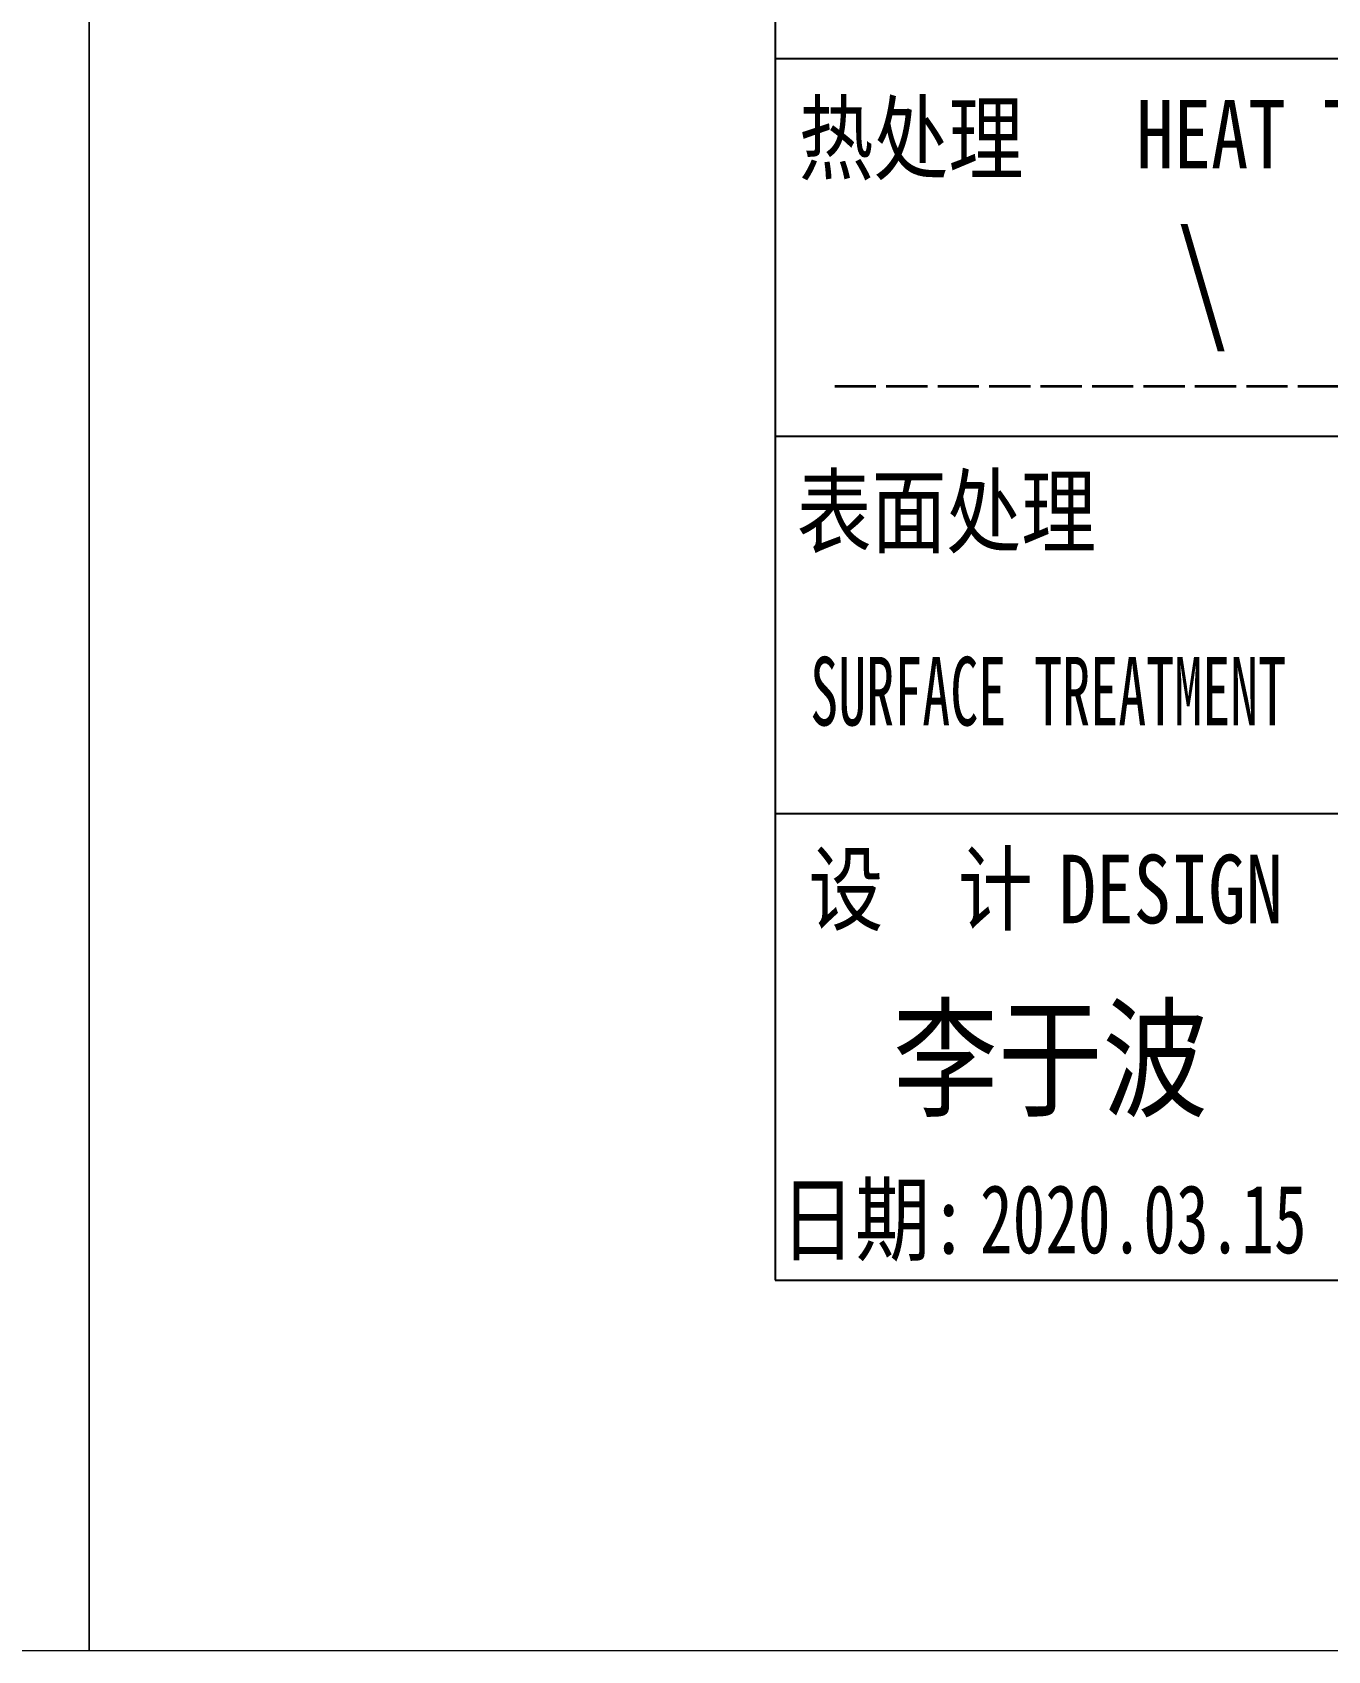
# Model space of a CAD drawing. Header units: millimetres. Extents: x 1333 to 190452, y -42879 to -5704.
# Drawn here: x 175680.6 to 175727.8, y -22836.1 to -22777.2 of the extents above; entities that cross this region are included whole.
import ezdxf
from ezdxf.enums import TextEntityAlignment as Align

# ---------------------------------------------------------------- set-up
doc = ezdxf.new("R2010")
doc.units = ezdxf.units.MM
doc.header["$LTSCALE"] = 0.5
doc.linetypes.add('AM_ISO02W050x2', pattern=[3.75, 3, -0.75])
doc.layers.add('图\\M+19E79\\M+195B6\\M+18E9A', color=7, linetype='Continuous')
for name, color, linetype, lineweight in [('图框', 7, 'Continuous', 18), ('热处理', 7, 'Continuous', 20), ('粗虚线', 6, 'AM_ISO02W050x2', 35)]:
    doc.layers.add(name, color=color, linetype=linetype, lineweight=lineweight)
doc.layers.add('打印-禁用', color=7, linetype='Continuous', lineweight=15, plot=False)
doc.styles.add('国标', font='simfang.ttf', dxfattribs={"width": 0.8})

# ---------------------------------------------------------------- blocks, each defined once
blk = doc.blocks.new('GZDEH零件A3图框V01版')
at = {"layer": '打印-禁用', "linetype": 'Continuous'}
for p, q in [((3277.49, -1846.461), (3277.49, -1549.461)), ((2857.49, -1846.461), (3277.49, -1846.461))]:
    blk.add_line(p, q, dxfattribs=at)
blk = doc.blocks.new('DEH A3')
at = {"layer": '图框'}
blk.add_blockref('GZDEH零件A3图框V01版', (-2857.49, 1846.461), dxfattribs=at)
blk = doc.blocks.new('GZDEH零件A4图框V01版')
at = {"layer": '图\\M+19E79\\M+195B6\\M+18E9A', "linetype": 'Continuous'}
for p, q in [((25, 292), (25, 13.5)), ((25, 13.5), (205, 13.5))]:
    blk.add_line(p, q, dxfattribs=at)
at = {"layer": '图\\M+19E79\\M+195B6\\M+18E9A', "color": 9}
for p, q in [((205, 58), (25, 58)), ((25, 44.25), (205, 44.25)), ((25, 30.5), (205, 30.5))]:
    blk.add_line(p, q, dxfattribs=at)
at = {"layer": '打印-禁用', "linetype": 'Continuous'}
for p, q in [((0, 297), (0, 0)), ((0, 0), (210, 0))]:
    blk.add_line(p, q, dxfattribs=at)
at = {"layer": '图\\M+19E79\\M+195B6\\M+18E9A', "color": 9, "style": '国标'}
for s, width, p in [('热处理', 0.8, (25.859, 53.855)), ('表面处理', 0.8, (25.784, 40.253)), ('SURFACE TREATMENT', 0.6, (26.278, 33.709)), (' DESIGN', 0.8, (33.978, 26.501))]:
    blk.add_text(s, height=2.5, dxfattribs=dict(at, width=width)).set_placement(p)
at = {"layer": '图\\M+19E79\\M+195B6\\M+18E9A', "color": 9, "style": '国标', "width": 0.8}
for s, p in [('HEAT TREAT', (44.964, 54.005)), ('设  计', (30.303, 26.501)), ('日期:', (28.597, 14.462))]:
    blk.add_text(s, height=2.5, dxfattribs=at).set_placement(p, align=Align.CENTER)
blk = doc.blocks.new('DEH A4')
at = {"layer": '图框'}
blk.add_blockref('GZDEH零件A4图框V01版', (0, 0), dxfattribs=at)

msp = doc.modelspace()

# ---------------------------------------------------------------- linework, layer by layer
at = {"layer": '粗虚线'}
msp.add_line((175709.809, -22790.051), (175737.67, -22790.051), dxfattribs=at)

# ---------------------------------------------------------------- block references
at = {"layer": '图框'}
for name, p in [('DEH A3', (175262.635, -22836.123)), ('DEH A4', (175682.635, -22836.123))]:
    msp.add_blockref(name, p, dxfattribs=at)

# ---------------------------------------------------------------- texts
at = {"layer": '图\\M+19E79\\M+195B6\\M+18E9A', "color": 3, "style": '国标'}
for s, height, width, p in [('李于波', 3.5, 0.8, (175711.933, -22816.306)), ('2020.03.15', 2.5, 0.7, (175715.098, -22821.643))]:
    msp.add_text(s, height=height, dxfattribs=dict(at, width=width)).set_placement(p)
at = {"layer": '热处理', "color": 3, "style": '国标', "width": 0.8}
msp.add_text('\\', height=3.5, dxfattribs=at).set_placement((175723.214, -22787.926), align=Align.CENTER)

doc.saveas('drawing.dxf')
